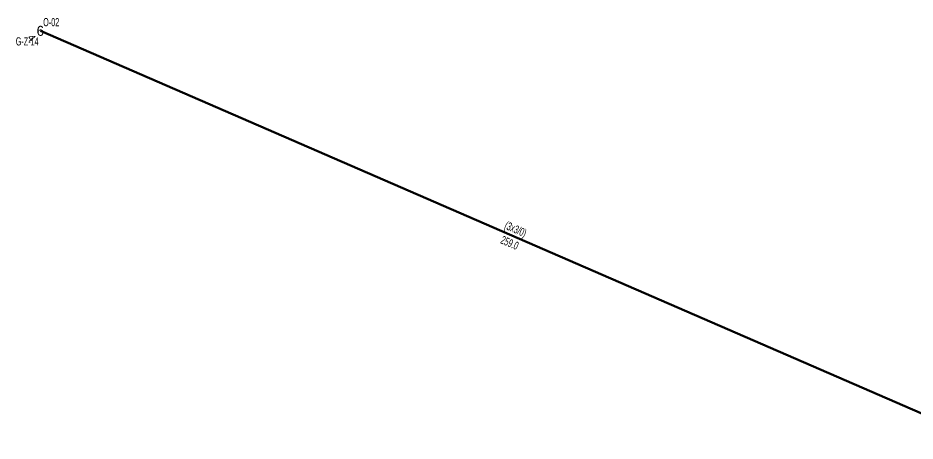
# Model space of a CAD drawing. Header units: millimetres. Extents: x 367507 to 373457, y 4068694 to 4074327.
# Drawn here: x 368405.6 to 368630.9, y 4072443.4 to 4072549.7 of the extents above; entities that cross this region are included whole.
import ezdxf
from ezdxf.enums import TextEntityAlignment as Align

# ---------------------------------------------------------------- set-up
doc = ezdxf.new("R2010")
doc.units = ezdxf.units.MM
doc.layers.add('DIREK_ENH_MEVCUT', color=6, linetype='Continuous', lineweight=25)
doc.layers.add('HAT_OG_HAVAI_MEVCUT', color=48, linetype='Continuous', lineweight=70)
doc.styles.add('Direk', font='B_CAD')
doc.styles.get("Standard").update_dxf_attribs({"font": 'Arial'})

msp = doc.modelspace()

# ---------------------------------------------------------------- linework, layer by layer
at = {"layer": 'HAT_OG_HAVAI_MEVCUT'}
msp.add_line((368411.18, 4072546.44), (368648.43, 4072443.38), dxfattribs=at)

# ---------------------------------------------------------------- texts
at = {"layer": 'DIREK_ENH_MEVCUT', "linetype": 'ByBlock', "width": 0.53}
for s, p in [('O-02', (368413.912489, 4072548.627123)), ('G-Z-14', (368407.881564, 4072543.799885))]:
    msp.add_text(s, height=2.05, dxfattribs=at).set_placement(p, align=Align.MIDDLE_CENTER)
at = {"layer": 'DIREK_ENH_MEVCUT', "linetype": 'ByBlock', "style": 'Direk'}
msp.add_text('6', height=2.5, dxfattribs=at).set_placement((368411.18, 4072546.44), align=Align.MIDDLE_CENTER)
at = {"layer": 'DIREK_ENH_MEVCUT', "color": 32, "linetype": 'ByBlock', "style": 'Direk'}
msp.add_text('4', height=2, rotation=308.674279, dxfattribs=at).set_placement((368408.994009, 4072544.690302), align=Align.MIDDLE_CENTER)
at = {"layer": 'HAT_OG_HAVAI_MEVCUT', "lineweight": 30, "width": 0.53}
msp.add_text('(3x3/0)', height=2.05, rotation=336.520158, dxfattribs=at).set_placement((368530.143662, 4072495.68962, 184324.215), align=Align.CENTER)
msp.add_text('259.0', height=2.05, rotation=336.520158, dxfattribs=at).set_placement((368529.466338, 4072494.13038, 184324.215), align=Align.TOP_CENTER)

doc.saveas('drawing.dxf')
